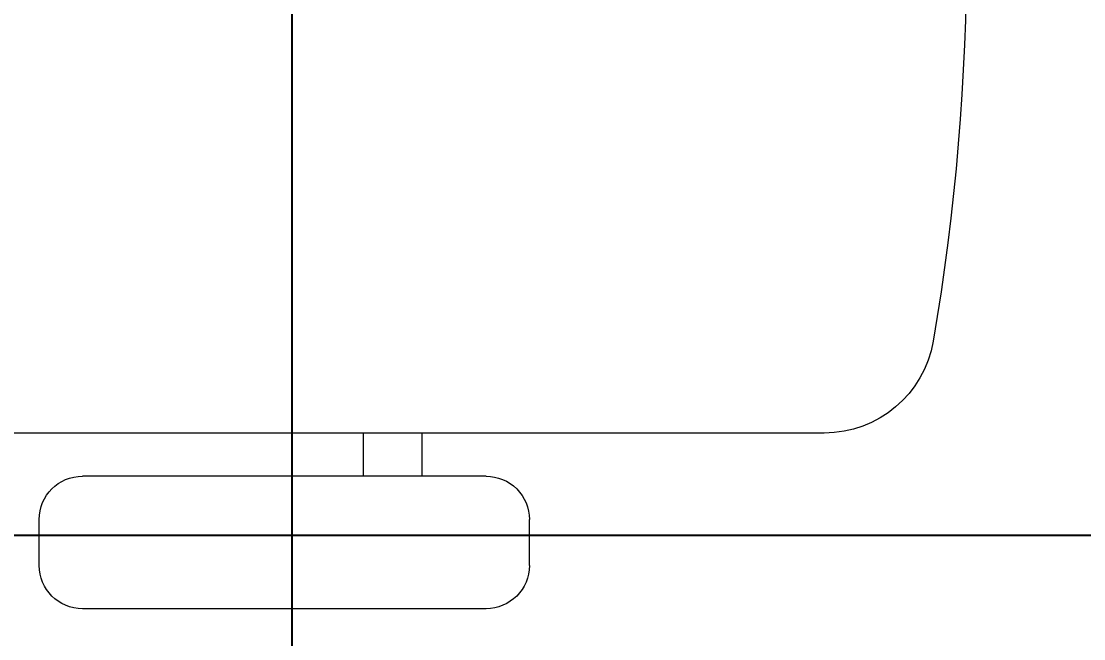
# Model space of a CAD drawing. Header units: inches. Extents: x -12418 to 183584, y -29325 to 19878.
# Drawn here: x 31677.4 to 32158.1, y -4246.9 to -3967.3 of the extents above; entities that cross this region are included whole.
import ezdxf
from ezdxf import colors
from ezdxf.entities.mleader import LeaderData, LeaderLine
from ezdxf.math import Vec2, Vec3

# ---------------------------------------------------------------- set-up
doc = ezdxf.new("R2010")
doc.units = ezdxf.units.IN
doc.header["$LTSCALE"] = 25
doc.header["$MEASUREMENT"] = 0
doc.linetypes.add('DASHDOT', pattern=[25.4, 12.7, -6.35, 0, -6.35])
doc.layers.get('0').update_dxf_attribs({"color": 8})
doc.layers.add('00-Ground Floor$0$False Ceiling', color=251, linetype='Continuous')
for name, color, linetype, lineweight in [('00-Ground Floor$0$LOADING', 253, 'Continuous', 5), ('E-LITE-CLNG-CNDT', 6, 'DASHDOT', 35), ('E-LITE-TEXT', 6, 'Continuous', 25)]:
    doc.layers.add(name, color=color, linetype=linetype, lineweight=lineweight)
doc.styles.add('DC_Elc_Romans', font='elc_romans.shx', dxfattribs={"width": 0.7})

# ---------------------------------------------------------------- blocks, each defined once
blk = doc.blocks.new('00-Ground Floor$0$GF21018-P')
at = {"color": 0}
for p, q in [((-0.2207, 0.47563), (-0.2207, 0.0675)), ((-0.2806, 0.34221), (-0.25983, 0.34221)), ((-0.30021, 0.32259), (-0.30021, 0.14)), ((-0.24021, 0.32259), (-0.24021, 0.14)), ((-0.24021, 0.29372), (-0.2207, 0.29372)), ((-0.24021, 0.26708), (-0.2207, 0.26708)), ((-0.2806, 0.12039), (-0.25983, 0.12039))]:
    blk.add_line(p, q, dxfattribs=at)
for centre, radius, start, end in [((-0.0001, -0.52948), 1.06948, 80.36712, 99.63288), ((-0.1707, 0.47563), 0.05, 99.6329, 180), ((-0.2806, 0.32259), 0.01962, 90, 180), ((-0.25983, 0.32259), 0.01962, 360, 90), ((-0.2806, 0.14), 0.01962, 180, 270), ((-0.25983, 0.14), 0.01962, 270, 360)]:
    blk.add_arc(centre, radius, start, end, dxfattribs=at)
blk = doc.blocks.new('00-Ground Floor$0$A$Ce9e1c4c3')
at = {"layer": '00-Ground Floor$0$False Ceiling', "color": 254, "linetype": 'Continuous'}
for p, q in [((-68200, -6967.43), (-68200, -2847.43)), ((-68550.49, -4200), (-64050.49, -4200))]:
    blk.add_line(p, q, dxfattribs=at)
blk = doc.blocks.new('00-Ground Floor')
at = {"layer": '00-Ground Floor$0$False Ceiling', "color": 254}
blk.add_blockref('00-Ground Floor$0$A$Ce9e1c4c3', (100000, 0), dxfattribs=at)
at = {"layer": '00-Ground Floor$0$LOADING', "extrusion": (-7.77426e-06, -2.24021e-05, 1), "xscale": -1000, "yscale": 1000, "zscale": 1000, "rotation": 270.0014107550519}
blk.add_blockref('00-Ground Floor$0$GF21018-P', (31565.06, -3933.07, -0.18), dxfattribs=at)
blk = doc.blocks.new('DC_Arrow-ArrowEllipse')
at = {"color": 0}
blk.add_ellipse((0, 0), major_axis=(0.4, 0), ratio=0.4, dxfattribs=at)
at = {"color": 0, "ltscale": 0.5}
blk.add_solid([(-1.4, 0.1667), (-0.4, 0), (-1.4, -0.1667)], dxfattribs=at)

msp = doc.modelspace()

# ---------------------------------------------------------------- block references
at = {"layer": 'E-LITE-CLNG-CNDT', "color": 1}
msp.add_blockref('00-Ground Floor', (0, 0), dxfattribs=at)

# ---------------------------------------------------------------- leaders
at = {"layer": 'E-LITE-TEXT'}
ml = msp.add_multileader_mtext('Standard', dxfattribs=at)
ml.set_content('U11 TO U20 DOWN FROM F1 ', color=256, style='DC_Elc_Romans')
ml.set_leader_properties(color=45)
ml.set_arrow_properties(name='DC_Arrow-ArrowEllipse')
ml.build(insert=Vec2(0, 0))
ml.multileader.update_dxf_attribs({"dogleg_length": 2, "arrow_head_size": 200, "scale": 100})
ctx = ml.context
ctx.base_point, ctx.scale, ctx.char_height, ctx.arrow_head_size, ctx.landing_gap_size, ctx.plane_origin = Vec3(23452.07, -3798.35, 0), 100, 200, 200, 200, Vec3(7708.67, -2720.8, 0)
notes = []
notes.append((ctx, [(0, (1, 1, 0), (23252.07, -3798.35, 0), (1, 0), 200, [(0, [(23296.81, -4422.75, 0)], 0, [])])]))
ctx.mtext.insert, ctx.mtext.width, ctx.mtext.flow_direction = Vec3(23652.07, -3698.35, 0), 1599.3222, 5
for ctx, leaders in notes:
    for number, flags, end, landing, length, lines in leaders:
        leader = LeaderData()
        leader.index, (leader.has_last_leader_line, leader.has_dogleg_vector, leader.attachment_direction) = number, flags
        leader.last_leader_point, leader.dogleg_vector, leader.dogleg_length = Vec3(end), Vec3(landing), length
        for number, points, colour, breaks in lines:
            line = LeaderLine()
            line.index, line.vertices, line.color, line.breaks = number, Vec3.list(points), colors.encode_raw_color(colour), breaks
            leader.lines.append(line)
        ctx.leaders.append(leader)

doc.saveas('drawing.dxf')
